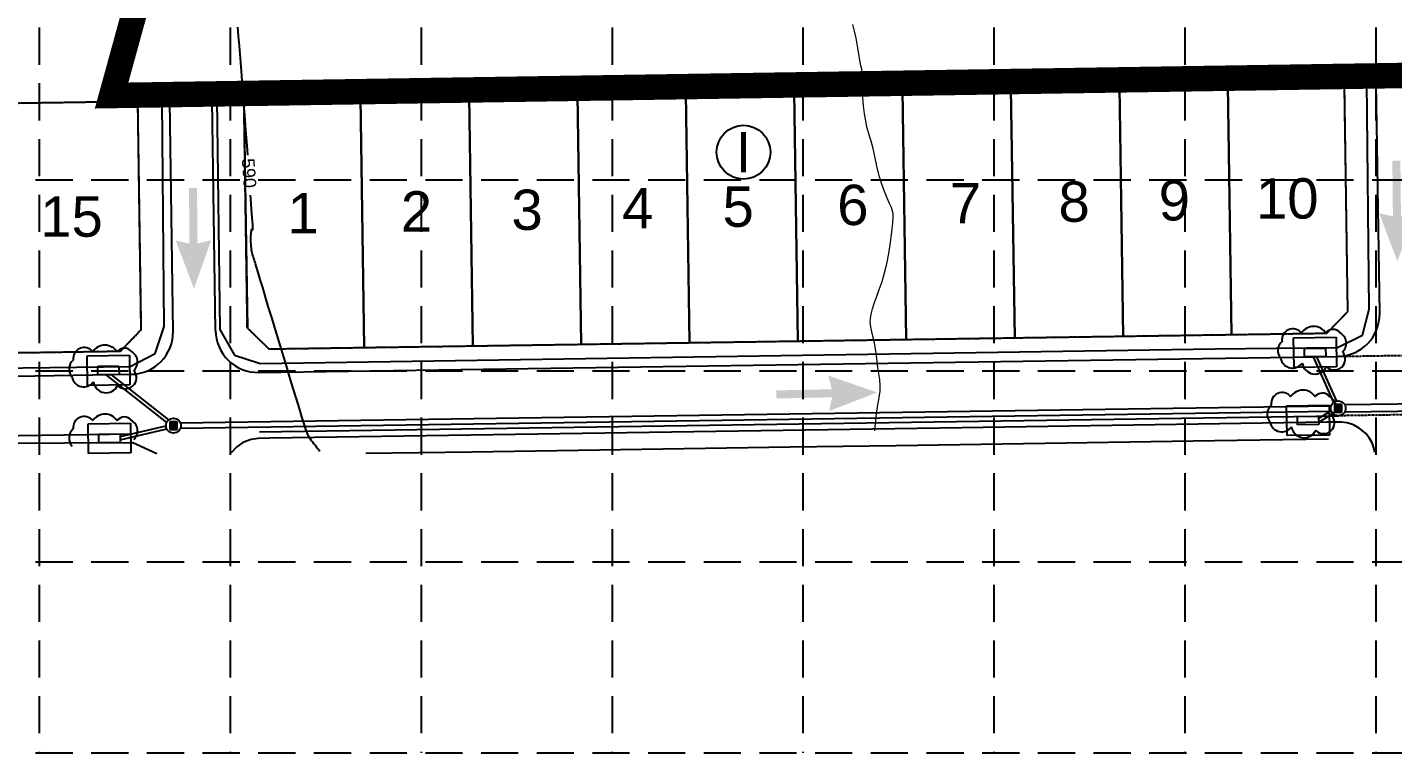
# Model space of a CAD drawing. Header units: inches. Extents: x 45655 to 51424, y 20024 to 23633.
# Drawn here: x 48714 to 49357, y 20388 to 20730 of the extents above; entities that cross this region are included whole.
import ezdxf
from ezdxf.enums import TextEntityAlignment as Align

# ---------------------------------------------------------------- set-up
doc = ezdxf.new("R2010")
doc.units = ezdxf.units.IN
doc.header["$MEASUREMENT"] = 0
for name, pattern in [('2148-1-1 BASE$0$HIDDEN2', [0.1875, 0.125, -0.0625]), ('2148-1-1 FINAL PLAT$0$ROW05', [0.875, 0.625, -0.05, 0.05, -0.05, 0.05, -0.05]), ('HIDDEN', [0.375, 0.25, -0.125]), ('PHANTOM2', [1.25, 0.625, -0.125, 0.125, -0.125, 0.125, -0.125])]:
    doc.linetypes.add(name, pattern=pattern)
for name, color, linetype in [('2148-1-1 BASE$0$P-GRD-HI OR LOW POINT', 7, '2148-1-1 BASE$0$HIDDEN2'), ('2148-1-1 BASE$0$P-PAV-BOC', 4, 'Continuous'), ('2148-1-1 BASE$0$P-STORM-INLET', 7, 'Continuous'), ('2148-1-1 BASE$0$P-STORM-PIPE', 1, 'Continuous'), ('2148-1-1 BASE$0$P-WATER-STUBOUT', 2, 'Continuous'), ('2148-1-1 Boundary Verification$0$X-BNDRY', 5, 'PHANTOM2'), ('2148-1-1 Boundary Verification$0$X-BNDRY-PHASE 1', 3, 'Continuous'), ('2148-1-1 FINAL PLAT$0$BPOLY', 20, 'Continuous'), ('2148-1-1 FINAL PLAT$0$P-PLAN-BLOCK NO', 252, 'Continuous'), ('2148-1-1 FINAL PLAT$0$P-PLAN-LOT LINE PH1', 1, 'Continuous'), ('2148-1-1 FINAL PLAT$0$P-PLAN-LOT NO-PH1', 1, 'Continuous'), ('2148-1-1 FINAL PLAT$0$P-PLAN-ROW-PH1', 7, '2148-1-1 FINAL PLAT$0$ROW05'), ('2148-1-1 TOPOGRAPHIC SURVEY$0$X-CONT-MJR', 14, 'Continuous'), ('EROSION BLANKET', 84, 'Continuous'), ('GRID', 254, 'HIDDEN'), ('INLET PROTECTION', 5, 'Continuous'), ('P-ERO-INLET PROTECTION', 5, 'Continuous'), ('P-ERO-SILT FENCE-PAVING', 6, 'Continuous'), ('P-FLOW ARROWS', 7, 'Continuous'), ('SILT FENCE', 200, 'Continuous')]:
    doc.layers.add(name, color=color, linetype=linetype)
doc.layers.add('CTR', color=43, linetype='Continuous', lineweight=9)
doc.styles.get("Standard").update_dxf_attribs({"font": 'ARIAL.TTF'})

msp = doc.modelspace()

# ---------------------------------------------------------------- hatches: boundary and pattern name
at = {"layer": 'P-FLOW ARROWS'}
for points in [[(49360.86, 20667.15), (49361.13, 20640.93), (49367.58, 20642.51), (49359.44, 20619.64), (49350.86, 20642.34), (49357.34, 20640.89), (49357.08, 20667.12)], [(48793.61, 20654.29), (48793.87, 20628.07), (48800.32, 20629.65), (48792.19, 20606.78), (48783.6, 20629.49), (48790.08, 20628.03), (48789.82, 20654.26)], [(49066.66, 20558.85), (49092.88, 20559.39), (49091.23, 20565.82), (49114.19, 20557.92), (49091.57, 20549.11), (49092.96, 20555.6), (49066.73, 20555.06)]]:
    msp.add_hatch(color=7, dxfattribs=at).paths.add_polyline_path(points)

# ---------------------------------------------------------------- linework, layer by layer
at = {"color": 7}
for p, q in [((49329.77, 20552.17), (49329.77, 20548.63)), ((49333.31, 20552.17), (49329.77, 20552.17)), ((49333.31, 20548.63), (49333.31, 20552.17)), ((48780.76, 20543.99), (48780.76, 20540.46)), ((48784.3, 20543.99), (48780.76, 20543.99)), ((48784.3, 20540.46), (48784.3, 20543.99)), ((49329.77, 20548.63), (49333.31, 20548.63)), ((48780.76, 20540.46), (48784.3, 20540.46))]:
    msp.add_line(p, q, dxfattribs=at)
for centre in [(49331.54, 20550.4), (48782.53, 20542.22)]:
    msp.add_circle(centre, 3.5, dxfattribs=at)
for points in [[(49329.77, 20552.17), (49333.31, 20552.17), (49329.77, 20548.63), (49333.31, 20548.63)], [(48780.76, 20543.99), (48784.3, 20543.99), (48780.76, 20540.46), (48784.3, 20540.46)]]:
    msp.add_solid(points, dxfattribs=at)
at = {"layer": '2148-1-1 BASE$0$P-GRD-HI OR LOW POINT', "color": 7}
for p, q in [((49331.91, 20574.91), (49390.9, 20575.79)), ((49391.32, 20547.79), (49332.32, 20546.91))]:
    msp.add_line(p, q, dxfattribs=at)
at = {"layer": '2148-1-1 BASE$0$P-PAV-BOC', "color": 7}
for p, q in [((49351.11, 20595.2), (49349.49, 20703.69)), ((48782.37, 20586.73), (48780.75, 20695.21)), ((48802.37, 20587.02), (48800.75, 20695.51)), ((48822.66, 20567.32), (49331.41, 20574.9)), ((48337.27, 20560.1), (48762.67, 20566.43)), ((48823.08, 20539.33), (49331.82, 20546.91)), ((48336.12, 20532.08), (48763.09, 20538.43))]:
    msp.add_line(p, q, dxfattribs=at)
for centre, start, end in [((49331.11, 20594.9), 270.85333, 0.85333), ((48762.37, 20586.43), 270.85333, 0.85333), ((48822.36, 20587.32), 180.85333, 270.85333)]:
    msp.add_arc(centre, 20, start, end, dxfattribs=at)
at = {"layer": '2148-1-1 BASE$0$P-STORM-INLET', "color": 7}
for p, q in [((49315.6, 20578.67), (49325.6, 20578.82)), ((49315.66, 20574.67), (49315.6, 20578.67)), ((49325.6, 20578.82), (49325.66, 20574.82)), ((48746.84, 20570.2), (48756.84, 20570.35)), ((48746.92, 20566.2), (48746.84, 20570.2)), ((48756.84, 20570.35), (48756.9, 20566.35)), ((49325.66, 20574.82), (49315.66, 20574.67)), ((48756.9, 20566.35), (48746.92, 20566.2)), ((49312.32, 20546.62), (49322.32, 20546.76)), ((49312.38, 20542.62), (49312.32, 20546.62)), ((49322.32, 20546.76), (49322.38, 20542.76)), ((48747.34, 20538.2), (48757.34, 20538.35)), ((48747.4, 20534.2), (48747.34, 20538.2)), ((48757.34, 20538.35), (48757.4, 20534.35)), ((49322.38, 20542.76), (49312.38, 20542.62)), ((48757.4, 20534.35), (48747.4, 20534.2))]:
    msp.add_line(p, q, dxfattribs=at)
at = {"layer": '2148-1-1 BASE$0$P-STORM-PIPE', "color": 7}
for p, q in [((49329.46, 20553.22), (49319.87, 20574.73)), ((49330.83, 20553.83), (49321.5, 20574.75)), ((48779.38, 20543.75), (48750.72, 20566.25)), ((48780.31, 20544.93), (48753.1, 20566.29)), ((48785.78, 20543.52), (49328.25, 20551.6)), ((49334.55, 20552.2), (49391.24, 20553.04)), ((48785.82, 20541.02), (49327.98, 20549.1)), ((49322.34, 20545.64), (49327.98, 20549.1)), ((49322.37, 20543.89), (49329.02, 20547.97)), ((49334.6, 20548.7), (49391.29, 20549.54)), ((48757.35, 20537.12), (48779.03, 20542.18)), ((48757.38, 20535.58), (48779.37, 20540.72))]:
    msp.add_line(p, q, dxfattribs=at)
at = {"layer": '2148-1-1 BASE$0$P-WATER-STUBOUT', "color": 7}
msp.add_line((48795.19, 20695.43), (48801.19, 20695.52), dxfattribs=at)
at = {"layer": '2148-1-1 Boundary Verification$0$X-BNDRY', "color": 7}
msp.add_line((47485.74, 20675.93), (50060.21, 20714.52), dxfattribs=at)
at = {"layer": '2148-1-1 Boundary Verification$0$X-BNDRY-PHASE 1', "color": 7}
msp.add_line((47496.16, 20676.08), (49384.49, 20704.21), dxfattribs=at)
at = {"layer": '2148-1-1 FINAL PLAT$0$BPOLY', "color": 7}
for p, q in [((49024.03, 20698.84), (48972.93, 20698.08)), ((49075.12, 20699.6), (49024.03, 20698.84)), ((49024.03, 20698.84), (49025.78, 20581.35)), ((49025.78, 20581.35), (49024.03, 20698.84)), ((49126.21, 20700.36), (49075.12, 20699.6)), ((49075.12, 20699.6), (49076.87, 20582.11)), ((49076.87, 20582.11), (49075.12, 20699.6)), ((49177.31, 20701.12), (49126.21, 20700.36)), ((49126.21, 20700.36), (49127.96, 20582.87)), ((49127.96, 20582.87), (49126.21, 20700.36)), ((49228.4, 20701.88), (49177.31, 20701.12)), ((49177.31, 20701.12), (49179.06, 20583.63)), ((49179.06, 20583.63), (49177.31, 20701.12)), ((49279.5, 20702.64), (49228.4, 20701.88)), ((49228.4, 20701.88), (49230.15, 20584.4)), ((49230.15, 20584.4), (49228.4, 20701.88)), ((49334.49, 20703.46), (49279.5, 20702.64)), ((49279.5, 20702.64), (49281.25, 20585.16)), ((49281.25, 20585.16), (49279.5, 20702.64)), ((49336.09, 20595.97), (49334.49, 20703.46)), ((48765.75, 20694.99), (48710.76, 20694.17)), ((48767.35, 20587.5), (48765.75, 20694.99)), ((48870.74, 20696.56), (48815.75, 20695.74)), ((48815.75, 20695.74), (48817.35, 20588.25)), ((48921.84, 20697.32), (48870.74, 20696.56)), ((48870.74, 20696.56), (48872.49, 20579.07)), ((48872.49, 20579.07), (48870.74, 20696.56)), ((48972.93, 20698.08), (48921.84, 20697.32)), ((48921.84, 20697.32), (48923.59, 20579.83)), ((48923.59, 20579.83), (48921.84, 20697.32)), ((48972.93, 20698.08), (48974.68, 20580.59)), ((48974.68, 20580.59), (48972.93, 20698.08)), ((49326.24, 20585.83), (49336.09, 20595.97)), ((48757.5, 20577.36), (48767.35, 20587.5)), ((48817.35, 20588.25), (48827.5, 20578.4)), ((49076.87, 20582.11), (49127.96, 20582.87)), ((49127.96, 20582.87), (49179.06, 20583.63)), ((49179.06, 20583.63), (49230.15, 20584.4)), ((49230.15, 20584.4), (49281.25, 20585.16)), ((49281.25, 20585.16), (49326.24, 20585.83)), ((48712.51, 20576.69), (48757.5, 20577.36)), ((48827.5, 20578.4), (48872.49, 20579.07)), ((48872.49, 20579.07), (48923.59, 20579.83)), ((48923.59, 20579.83), (48974.68, 20580.59)), ((48974.68, 20580.59), (49025.78, 20581.35)), ((49025.78, 20581.35), (49076.87, 20582.11)), ((49023.22, 20531.31), (48973.23, 20530.56)), ((49073.21, 20532.05), (49023.22, 20531.31)), ((49123.21, 20532.8), (49073.21, 20532.05)), ((49173.2, 20533.54), (49123.21, 20532.8)), ((49223.2, 20534.29), (49173.2, 20533.54)), ((49273.19, 20535.03), (49223.2, 20534.29)), ((49326.99, 20535.83), (49273.19, 20535.03)), ((48923.23, 20529.82), (48873.24, 20529.07)), ((48973.23, 20530.56), (48923.23, 20529.82))]:
    msp.add_line(p, q, dxfattribs=at)
at = {"layer": '2148-1-1 FINAL PLAT$0$P-PLAN-BLOCK NO', "color": 7}
msp.add_circle((49051.22, 20671.09), 12.7, dxfattribs=at)
at = {"layer": '2148-1-1 FINAL PLAT$0$P-PLAN-LOT LINE PH1', "color": 7}
for p, q in [((49025.78, 20581.35), (49024.03, 20698.84)), ((49076.87, 20582.11), (49075.12, 20699.6)), ((49127.96, 20582.87), (49126.21, 20700.36)), ((49179.06, 20583.63), (49177.31, 20701.12)), ((49230.15, 20584.4), (49228.4, 20701.88)), ((49281.25, 20585.16), (49279.5, 20702.64)), ((48872.49, 20579.07), (48870.74, 20696.56)), ((48923.59, 20579.83), (48921.84, 20697.32)), ((48974.68, 20580.59), (48972.93, 20698.08))]:
    msp.add_line(p, q, dxfattribs=at)
at = {"layer": '2148-1-1 FINAL PLAT$0$P-PLAN-ROW-PH1', "color": 7}
for p, q in [((49334.49, 20703.46), (49384.49, 20704.21)), ((49336.09, 20595.97), (49334.49, 20703.46)), ((48765.75, 20694.99), (48815.75, 20695.74)), ((48767.35, 20587.5), (48765.75, 20694.99)), ((48817.35, 20588.25), (48815.75, 20695.74)), ((49326.24, 20585.83), (49336.09, 20595.97)), ((48757.5, 20577.36), (48767.35, 20587.5)), ((48817.35, 20588.25), (48827.5, 20578.4)), ((48827.5, 20578.4), (49326.24, 20585.83)), ((48003.29, 20566.12), (48757.5, 20577.36))]:
    msp.add_line(p, q, dxfattribs=at)
at = {"layer": '2148-1-1 TOPOGRAPHIC SURVEY$0$X-CONT-MJR', "color": 7}
for p, q in [((48813.24, 20725.91, 590), (48812.9, 20729.94, 590)), ((48813.64, 20721.04, 590), (48813.24, 20725.91, 590)), ((48817.54, 20669.71, 590), (48817.2, 20674.28, 590)), ((48819.17, 20633.33, 590), (48819.27, 20634.09, 590)), ((48819.27, 20634.09, 590), (48819.34, 20634.55, 590)), ((48819.34, 20634.55, 590), (48819.39, 20634.78, 590)), ((48819.42, 20634.87, 590), (48819.45, 20634.88, 590)), ((48819.45, 20634.88, 590), (48819.52, 20634.87, 590)), ((48819.86, 20634.68, 590), (48820.04, 20634.63, 590)), ((48820, 20635.3, 590), (48819.87, 20637.21, 590)), ((48819.04, 20628.73, 590), (48819.01, 20629.6, 590)), ((48819.02, 20631.63, 590), (48819.09, 20632.47, 590)), ((48819.09, 20632.47, 590), (48819.17, 20633.33, 590)), ((48819.25, 20625.91, 590), (48819.17, 20626.83, 590)), ((48819.34, 20625.07, 590), (48819.25, 20625.91, 590)), ((48825.93, 20602.85, 590), (48824.6, 20607.27, 590)), ((48834.03, 20576.05, 590), (48832.31, 20581.72, 590)), ((48835.73, 20570.44, 590), (48834.03, 20576.05, 590)), ((48840.49, 20554.84, 590), (48838.99, 20559.73, 590)), ((48841.86, 20550.38, 590), (48840.49, 20554.84, 590)), ((48843.08, 20546.46, 590), (48841.86, 20550.38, 590)), ((48846.18, 20537.35, 590), (48845.79, 20538.08, 590)), ((48846.63, 20536.63, 590), (48846.18, 20537.35, 590)), ((48848.75, 20533.74, 590), (48848.2, 20534.45, 590))]:
    msp.add_line(p, q, dxfattribs=at)
at = {"layer": '2148-1-1 TOPOGRAPHIC SURVEY$0$X-CONT-MJR', "color": 7, "extrusion": (0.996855, 0.079253, 0)}
msp.add_line((48814.09, 20715.45, 590), (48813.64, 20721.04, 590), dxfattribs=at)
at = {"layer": '2148-1-1 TOPOGRAPHIC SURVEY$0$X-CONT-MJR', "color": 7, "extrusion": (0.996976, 0.077714, 0)}
msp.add_line((48814.57, 20709.29, 590), (48814.09, 20715.45, 590), dxfattribs=at)
at = {"layer": '2148-1-1 TOPOGRAPHIC SURVEY$0$X-CONT-MJR', "color": 7, "extrusion": (0.997065, 0.076565, 0)}
msp.add_line((48815.07, 20702.67, 590), (48814.57, 20709.29, 590), dxfattribs=at)
at = {"layer": '2148-1-1 TOPOGRAPHIC SURVEY$0$X-CONT-MJR', "color": 7, "extrusion": (0.997133, 0.075665, 0)}
msp.add_line((48815.6, 20695.73, 590), (48815.07, 20702.67, 590), dxfattribs=at)
at = {"layer": '2148-1-1 TOPOGRAPHIC SURVEY$0$X-CONT-MJR', "color": 7, "extrusion": (0.997189, 0.074933, 0)}
msp.add_line((48816.14, 20688.6, 590), (48815.6, 20695.73, 590), dxfattribs=at)
at = {"layer": '2148-1-1 TOPOGRAPHIC SURVEY$0$X-CONT-MJR', "color": 7, "extrusion": (0.997235, 0.074314, 0)}
msp.add_line((48816.67, 20681.41, 590), (48816.14, 20688.6, 590), dxfattribs=at)
at = {"layer": '2148-1-1 TOPOGRAPHIC SURVEY$0$X-CONT-MJR', "color": 7, "extrusion": (0.997275, 0.073772, 0)}
msp.add_line((48817.2, 20674.28, 590), (48816.67, 20681.41, 590), dxfattribs=at)
at = {"layer": '2148-1-1 TOPOGRAPHIC SURVEY$0$X-CONT-MJR', "color": 7, "extrusion": (0.997417, 0.071832, 0)}
msp.add_line((48819.04, 20649.06, 590), (48818.91, 20650.82, 590), dxfattribs=at)
at = {"layer": '2148-1-1 TOPOGRAPHIC SURVEY$0$X-CONT-MJR', "color": 7, "extrusion": (0.99746, 0.071236, 0)}
msp.add_line((48819.38, 20644.22, 590), (48819.04, 20649.06, 590), dxfattribs=at)
at = {"layer": '2148-1-1 TOPOGRAPHIC SURVEY$0$X-CONT-MJR', "color": 7, "extrusion": (0.997516, 0.070444, 0)}
msp.add_line((48819.66, 20640.23, 590), (48819.38, 20644.22, 590), dxfattribs=at)
at = {"layer": '2148-1-1 TOPOGRAPHIC SURVEY$0$X-CONT-MJR', "color": 7, "extrusion": (0.948385, -0.317121, 0)}
msp.add_line((48819.39, 20634.78, 590), (48819.41, 20634.86, 590), dxfattribs=at)
at = {"layer": '2148-1-1 TOPOGRAPHIC SURVEY$0$X-CONT-MJR', "color": 7, "extrusion": (0.797941, -0.602736, 0)}
msp.add_line((48819.41, 20634.86, 590), (48819.42, 20634.87, 590), dxfattribs=at)
at = {"layer": '2148-1-1 TOPOGRAPHIC SURVEY$0$X-CONT-MJR', "color": 7, "extrusion": (-0.440432, -0.897786, 0)}
msp.add_line((48819.52, 20634.87, 590), (48819.66, 20634.8, 590), dxfattribs=at)
at = {"layer": '2148-1-1 TOPOGRAPHIC SURVEY$0$X-CONT-MJR', "color": 7, "extrusion": (0.997603, 0.069191, 0)}
msp.add_line((48819.87, 20637.21, 590), (48819.66, 20640.23, 590), dxfattribs=at)
at = {"layer": '2148-1-1 TOPOGRAPHIC SURVEY$0$X-CONT-MJR', "color": 7, "extrusion": (-0.500456, -0.865762, 0)}
msp.add_line((48819.66, 20634.8, 590), (48819.86, 20634.68, 590), dxfattribs=at)
at = {"layer": '2148-1-1 TOPOGRAPHIC SURVEY$0$X-CONT-MJR', "color": 7, "extrusion": (0.998555, 0.05374, 0)}
msp.add_line((48820.04, 20634.63, 590), (48820, 20635.3, 590), dxfattribs=at)
at = {"layer": '2148-1-1 TOPOGRAPHIC SURVEY$0$X-CONT-MJR', "color": 7, "extrusion": (0.99891, -0.046682, 0)}
msp.add_line((48818.99, 20630.91, 590), (48819.02, 20631.63, 590), dxfattribs=at)
at = {"layer": '2148-1-1 TOPOGRAPHIC SURVEY$0$X-CONT-MJR', "color": 7, "extrusion": (0.999999, 0.001514, 0)}
msp.add_line((48818.99, 20630.34, 590), (48818.99, 20630.91, 590), dxfattribs=at)
at = {"layer": '2148-1-1 TOPOGRAPHIC SURVEY$0$X-CONT-MJR', "color": 7, "extrusion": (0.999645, 0.02663, 0)}
msp.add_line((48819.01, 20629.6, 590), (48818.99, 20630.34, 590), dxfattribs=at)
at = {"layer": '2148-1-1 TOPOGRAPHIC SURVEY$0$X-CONT-MJR', "color": 7, "extrusion": (0.99836, 0.057242, 0)}
msp.add_line((48819.1, 20627.79, 590), (48819.04, 20628.73, 590), dxfattribs=at)
at = {"layer": '2148-1-1 TOPOGRAPHIC SURVEY$0$X-CONT-MJR', "color": 7, "extrusion": (0.99742, 0.07178, 0)}
msp.add_line((48819.17, 20626.83, 590), (48819.1, 20627.79, 590), dxfattribs=at)
at = {"layer": '2148-1-1 TOPOGRAPHIC SURVEY$0$X-CONT-MJR', "color": 7, "extrusion": (0.988529, 0.151033, 0)}
msp.add_line((48819.45, 20624.38, 590), (48819.34, 20625.07, 590), dxfattribs=at)
at = {"layer": '2148-1-1 TOPOGRAPHIC SURVEY$0$X-CONT-MJR', "color": 7, "extrusion": (0.977497, 0.21095, 0)}
msp.add_line((48819.6, 20623.67, 590), (48819.45, 20624.38, 590), dxfattribs=at)
at = {"layer": '2148-1-1 TOPOGRAPHIC SURVEY$0$X-CONT-MJR', "color": 7, "extrusion": (0.965976, 0.258631, 0)}
msp.add_line((48819.8, 20622.93, 590), (48819.6, 20623.67, 590), dxfattribs=at)
at = {"layer": '2148-1-1 TOPOGRAPHIC SURVEY$0$X-CONT-MJR', "color": 7, "extrusion": (0.956862, 0.290544, 0)}
msp.add_line((48820.03, 20622.18, 590), (48819.8, 20622.93, 590), dxfattribs=at)
at = {"layer": '2148-1-1 TOPOGRAPHIC SURVEY$0$X-CONT-MJR', "color": 7, "extrusion": (0.950789, 0.309839, 0)}
msp.add_line((48820.27, 20621.43, 590), (48820.03, 20622.18, 590), dxfattribs=at)
at = {"layer": '2148-1-1 TOPOGRAPHIC SURVEY$0$X-CONT-MJR', "color": 7, "extrusion": (0.948052, 0.318115, 0)}
msp.add_line((48820.52, 20620.69, 590), (48820.27, 20621.43, 590), dxfattribs=at)
at = {"layer": '2148-1-1 TOPOGRAPHIC SURVEY$0$X-CONT-MJR', "color": 7, "extrusion": (0.948866, 0.315679, 0)}
msp.add_line((48820.76, 20619.96, 590), (48820.52, 20620.69, 590), dxfattribs=at)
at = {"layer": '2148-1-1 TOPOGRAPHIC SURVEY$0$X-CONT-MJR', "color": 7, "extrusion": (0.953462, 0.301512, 0)}
msp.add_line((48820.98, 20619.27, 590), (48820.76, 20619.96, 590), dxfattribs=at)
at = {"layer": '2148-1-1 TOPOGRAPHIC SURVEY$0$X-CONT-MJR', "color": 7, "extrusion": (0.95752, 0.288368, 0)}
msp.add_line((48821.2, 20618.54, 590), (48820.98, 20619.27, 590), dxfattribs=at)
at = {"layer": '2148-1-1 TOPOGRAPHIC SURVEY$0$X-CONT-MJR', "color": 7, "extrusion": (0.957599, 0.288104, 0)}
msp.add_line((48821.7, 20616.88, 590), (48821.2, 20618.54, 590), dxfattribs=at)
at = {"layer": '2148-1-1 TOPOGRAPHIC SURVEY$0$X-CONT-MJR', "color": 7, "extrusion": (0.957589, 0.288138, 0)}
msp.add_line((48822.45, 20614.38, 590), (48821.7, 20616.88, 590), dxfattribs=at)
at = {"layer": '2148-1-1 TOPOGRAPHIC SURVEY$0$X-CONT-MJR', "color": 7, "extrusion": (0.957558, 0.288242, 0)}
msp.add_line((48823.43, 20611.15, 590), (48822.45, 20614.38, 590), dxfattribs=at)
at = {"layer": '2148-1-1 TOPOGRAPHIC SURVEY$0$X-CONT-MJR', "color": 7, "extrusion": (0.957515, 0.288384, 0)}
msp.add_line((48824.6, 20607.27, 590), (48823.43, 20611.15, 590), dxfattribs=at)
at = {"layer": '2148-1-1 TOPOGRAPHIC SURVEY$0$X-CONT-MJR', "color": 7, "extrusion": (0.957401, 0.28876, 0)}
msp.add_line((48827.39, 20597.99, 590), (48825.93, 20602.85, 590), dxfattribs=at)
at = {"layer": '2148-1-1 TOPOGRAPHIC SURVEY$0$X-CONT-MJR', "color": 7, "extrusion": (0.957329, 0.288999, 0)}
msp.add_line((48828.97, 20592.78, 590), (48827.39, 20597.99, 590), dxfattribs=at)
at = {"layer": '2148-1-1 TOPOGRAPHIC SURVEY$0$X-CONT-MJR', "color": 7, "extrusion": (0.957245, 0.289278, 0)}
msp.add_line((48830.62, 20587.32, 590), (48828.97, 20592.78, 590), dxfattribs=at)
at = {"layer": '2148-1-1 TOPOGRAPHIC SURVEY$0$X-CONT-MJR', "color": 7, "extrusion": (0.957146, 0.289607, 0)}
msp.add_line((48832.31, 20581.72, 590), (48830.62, 20587.32, 590), dxfattribs=at)
at = {"layer": '2148-1-1 TOPOGRAPHIC SURVEY$0$X-CONT-MJR', "color": 7, "extrusion": (0.956707, 0.291054, 0)}
msp.add_line((48837.4, 20564.96, 590), (48835.73, 20570.44, 590), dxfattribs=at)
at = {"layer": '2148-1-1 TOPOGRAPHIC SURVEY$0$X-CONT-MJR', "color": 7, "extrusion": (0.956484, 0.291786, 0)}
msp.add_line((48838.99, 20559.73, 590), (48837.4, 20564.96, 590), dxfattribs=at)
at = {"layer": '2148-1-1 TOPOGRAPHIC SURVEY$0$X-CONT-MJR', "color": 7, "extrusion": (0.954388, 0.298569, 0)}
msp.add_line((48844.11, 20543.17, 590), (48843.08, 20546.46, 590), dxfattribs=at)
at = {"layer": '2148-1-1 TOPOGRAPHIC SURVEY$0$X-CONT-MJR', "color": 7, "extrusion": (0.952902, 0.303278, 0)}
msp.add_line((48844.92, 20540.61, 590), (48844.11, 20543.17, 590), dxfattribs=at)
at = {"layer": '2148-1-1 TOPOGRAPHIC SURVEY$0$X-CONT-MJR', "color": 7, "extrusion": (0.949698, 0.313167, 0)}
msp.add_line((48845.49, 20538.88, 590), (48844.92, 20540.61, 590), dxfattribs=at)
at = {"layer": '2148-1-1 TOPOGRAPHIC SURVEY$0$X-CONT-MJR', "color": 7, "extrusion": (0.937797, 0.347185, 0)}
msp.add_line((48845.79, 20538.08, 590), (48845.49, 20538.88, 590), dxfattribs=at)
at = {"layer": '2148-1-1 TOPOGRAPHIC SURVEY$0$X-CONT-MJR', "color": 7, "extrusion": (0.82745, 0.56154, 0)}
msp.add_line((48847.12, 20535.9, 590), (48846.63, 20536.63, 590), dxfattribs=at)
at = {"layer": '2148-1-1 TOPOGRAPHIC SURVEY$0$X-CONT-MJR', "color": 7, "extrusion": (0.809023, 0.587777, 0)}
msp.add_line((48847.65, 20535.17, 590), (48847.12, 20535.9, 590), dxfattribs=at)
at = {"layer": '2148-1-1 TOPOGRAPHIC SURVEY$0$X-CONT-MJR', "color": 7, "extrusion": (0.796231, 0.604992, 0)}
msp.add_line((48848.2, 20534.45, 590), (48847.65, 20535.17, 590), dxfattribs=at)
at = {"layer": '2148-1-1 TOPOGRAPHIC SURVEY$0$X-CONT-MJR', "color": 7, "extrusion": (0.787453, 0.616374, 0)}
msp.add_line((48849.3, 20533.03, 590), (48848.75, 20533.74, 590), dxfattribs=at)
at = {"layer": '2148-1-1 TOPOGRAPHIC SURVEY$0$X-CONT-MJR', "color": 7, "extrusion": (0.791787, 0.610798, 0)}
msp.add_line((48849.83, 20532.35, 590), (48849.3, 20533.03, 590), dxfattribs=at)
at = {"layer": '2148-1-1 TOPOGRAPHIC SURVEY$0$X-CONT-MJR', "color": 7, "extrusion": (0.802507, 0.596643, 0)}
msp.add_line((48850.33, 20531.68, 590), (48849.83, 20532.35, 590), dxfattribs=at)
at = {"layer": '2148-1-1 TOPOGRAPHIC SURVEY$0$X-CONT-MJR', "color": 7, "extrusion": (0.808325, 0.588737, 0)}
msp.add_line((48850.74, 20531.12, 590), (48850.33, 20531.68, 590), dxfattribs=at)
at = {"layer": '2148-1-1 TOPOGRAPHIC SURVEY$0$X-CONT-MJR', "color": 7, "extrusion": (0.807363, 0.590055, 0)}
msp.add_line((48851.53, 20530.03, 590), (48850.74, 20531.12, 590), dxfattribs=at)
at = {"layer": 'CTR', "elevation": 588}
msp.add_lwpolyline([(49113.16, 20539.76), (49113.37, 20543.27), (49113.91, 20547.82), (49114.58, 20552.01), (49115.18, 20555.5), (49115.61, 20558.47), (49115.72, 20561.23), (49115.48, 20564.03), (49115.03, 20566.86), (49114.58, 20569.66), (49114.28, 20572.41), (49113.99, 20575.26), (49113.52, 20578.45), (49112.77, 20582.04), (49111.92, 20585.65), (49111.25, 20588.76), (49110.99, 20590.99), (49111.04, 20592.59), (49111.27, 20593.97), (49111.57, 20595.47), (49112.03, 20597.33), (49112.77, 20599.73), (49113.84, 20602.79), (49115.15, 20606.35), (49116.51, 20610.22), (49117.76, 20614.25), (49118.86, 20618.56), (49119.8, 20623.3), (49120.57, 20628.51), (49121.17, 20633.55), (49121.57, 20637.69), (49121.78, 20640.4), (49121.76, 20642.09), (49121.49, 20643.43), (49120.93, 20644.99), (49120.09, 20646.96), (49119.01, 20649.45), (49117.71, 20652.51), (49116.37, 20656.04), (49115.15, 20659.88), (49114.17, 20663.83), (49113.43, 20667.55), (49112.84, 20670.66), (49112.35, 20672.91), (49111.87, 20674.64), (49111.35, 20676.24), (49110.75, 20678.13), (49110.09, 20680.35), (49109.42, 20682.94), (49108.81, 20685.89), (49108.25, 20689.21), (49107.79, 20692.92), (49107.43, 20696.93), (49107.2, 20700.82), (49107.11, 20704.06), (49107.14, 20706.3), (49107.21, 20707.81), (49107.18, 20708.99), (49106.97, 20710.26), (49106.59, 20711.92), (49106.12, 20714.24), (49105.59, 20717.41), (49105, 20721.08), (49104.33, 20724.79), (49103.58, 20728.16), (49102.79, 20731.22)], dxfattribs=at)
at = {"layer": 'EROSION BLANKET', "color": 7, "ltscale": 500}
for p, q in [((49346.2, 20597.08), (49345.08, 20704.25)), ((48778.18, 20589), (48777.27, 20695.19)), ((48802.95, 20695.91), (48804.44, 20587.54)), ((49342.93, 20584.83), (49346.2, 20597.08)), ((48773.95, 20576.18), (48778.18, 20589)), ((48804.44, 20587.54), (48811.3, 20575.52)), ((49331.16, 20579.11), (49342.93, 20584.83)), ((48762.12, 20570.13), (48773.95, 20576.18)), ((48823.36, 20571.55), (49273.44, 20578.52)), ((49273.44, 20578.52), (49331.16, 20579.11)), ((48337.01, 20564.43), (48762.12, 20570.13)), ((48811.3, 20575.52), (48822.01, 20571.93)), ((48822.01, 20571.93), (48823.36, 20571.55)), ((48660.31, 20533.84), (48763.43, 20534.29)), ((48763.43, 20534.29), (48774.73, 20529.06))]:
    msp.add_line(p, q, dxfattribs=at)
at = {"layer": 'EROSION BLANKET', "color": 7}
for p, q in [((49154.08, 20541.27), (48828.01, 20536.39)), ((49326.12, 20543.82), (49154.08, 20541.27)), ((49333.04, 20543.85), (49326.12, 20543.82)), ((49335.72, 20543.53), (49333.04, 20543.85)), ((49338.72, 20542.57), (49335.72, 20543.53)), ((49341.49, 20541.09), (49338.72, 20542.57)), ((49342.74, 20540.19), (49341.49, 20541.09)), ((49344.53, 20538.52), (49342.74, 20540.19)), ((49346.2, 20536.46), (49344.53, 20538.52)), ((48812.32, 20532.25), (48809.67, 20529.41)), ((48815.25, 20534.27), (48812.32, 20532.25)), ((48819.22, 20535.8), (48815.25, 20534.27)), ((48822.47, 20536.27), (48819.22, 20535.8)), ((48828.01, 20536.39), (48822.47, 20536.27)), ((49347.5, 20534.12), (49346.2, 20536.46)), ((49348.38, 20531.82), (49347.5, 20534.12)), ((49348.89, 20529.66), (49348.38, 20531.82))]:
    msp.add_line(p, q, dxfattribs=at)
at = {"layer": 'GRID', "linetype": 'HIDDEN', "ltscale": 70}
for p, q in [((48719.24, 23538.55), (48719.24, 20388.15)), ((48809.24, 23538.55), (48809.24, 20388.15)), ((48899.24, 23538.55), (48899.24, 20388.15)), ((48989.24, 23538.55), (48989.24, 20388.15)), ((49079.24, 23538.55), (49079.24, 20388.15)), ((49169.24, 23538.55), (49169.24, 20388.15)), ((49259.24, 23538.55), (49259.24, 20388.15)), ((49349.24, 23538.55), (49349.24, 20388.15)), ((45751.26, 20658.15), (51331.26, 20658.15)), ((45751.26, 20568.15), (51331.26, 20568.15)), ((45751.26, 20478.15), (51331.26, 20478.15)), ((45751.26, 20388.15), (51331.26, 20388.15))]:
    msp.add_line(p, q, dxfattribs=at)
at = {"layer": 'INLET PROTECTION', "color": 7, "ltscale": 100}
for p, q in [((49314.24, 20585.9), (49314.24, 20585.9)), ((49314.24, 20585.9), (49314.24, 20585.9)), ((48744.46, 20577.07), (48744.46, 20577.07)), ((48744.46, 20577.07), (48744.46, 20577.07)), ((49309.18, 20555.9), (49309.18, 20555.9)), ((49309.18, 20555.9), (49309.18, 20555.9)), ((48744.46, 20544.61), (48744.46, 20544.61)), ((48744.46, 20544.61), (48744.46, 20544.61))]:
    msp.add_line(p, q, dxfattribs=at)
for centre, radius, start, end in [((49310.18, 20582.69), 5.17, 38.34801, 188.04023), ((49319.99, 20582.07), 6.92, 32.81031, 146.33334), ((49329.15, 20583.61), 4.01, 36.66495, 146.66495), ((49329.83, 20581.07), 5.55, 312.78798, 62.78798), ((48740.4, 20573.86), 5.17, 38.34801, 188.04023), ((48750.21, 20573.24), 6.92, 32.81031, 146.33334), ((48759.37, 20574.78), 4.01, 36.66495, 146.66495), ((48760.05, 20572.24), 5.55, 312.78798, 62.78798), ((49308.77, 20577.67), 5.68, 130.72303, 221.43911), ((49329.71, 20573.63), 5.15, 223.81531, 40.98978), ((48738.98, 20568.84), 5.68, 130.72303, 221.43911), ((49310.01, 20574.94), 5.59, 190.55352, 325.0333), ((49320.54, 20572.6), 6.02, 188.31373, 335.03359), ((48740.22, 20566.1), 5.59, 190.55352, 325.0333), ((48759.93, 20564.79), 5.15, 223.81531, 40.98978), ((48750.76, 20563.77), 6.02, 188.31373, 335.03359), ((49305.12, 20552.69), 5.17, 38.34801, 188.04023), ((49314.93, 20552.07), 6.92, 32.81031, 146.33334), ((49324.09, 20553.61), 4.01, 36.66495, 146.66495), ((49303.71, 20547.67), 5.68, 130.72303, 221.43911), ((49324.77, 20551.07), 5.55, 312.78798, 62.78798), ((48740.4, 20541.4), 5.17, 38.34801, 188.04023), ((48750.21, 20540.77), 6.92, 32.81031, 146.33334), ((48759.37, 20542.32), 4.01, 36.66495, 146.66495), ((48760.05, 20539.78), 5.55, 312.78798, 62.78798), ((49324.65, 20543.62), 5.15, 223.81531, 40.98978), ((48738.98, 20536.37), 5.68, 130.72303, 221.43911), ((49304.95, 20544.93), 5.59, 190.55352, 325.0333), ((49315.48, 20542.6), 6.02, 188.31373, 335.03359)]:
    msp.add_arc(centre, radius, start, end, dxfattribs=at)
at = {"layer": 'P-ERO-INLET PROTECTION', "color": 7}
for p, q in [((49310.52, 20583.59), (49330.52, 20583.89)), ((49310.73, 20569.59), (49310.52, 20583.59)), ((49330.52, 20583.89), (49330.73, 20569.89)), ((48741.77, 20575.12), (48761.77, 20575.42)), ((48741.98, 20561.13), (48741.77, 20575.12)), ((48761.77, 20575.42), (48761.98, 20561.42)), ((49330.73, 20569.89), (49310.73, 20569.59)), ((48761.98, 20561.42), (48741.98, 20561.13)), ((49307.25, 20551.54), (49327.25, 20551.84)), ((49307.46, 20537.54), (49307.25, 20551.54)), ((49327.25, 20551.84), (49327.46, 20537.84)), ((48742.26, 20543.12), (48762.26, 20543.42)), ((48742.47, 20529.13), (48742.26, 20543.12)), ((48762.26, 20543.42), (48762.47, 20529.42)), ((49327.46, 20537.84), (49307.46, 20537.54)), ((48762.47, 20529.42), (48742.47, 20529.13))]:
    msp.add_line(p, q, dxfattribs=at)
at = {"layer": 'P-ERO-SILT FENCE-PAVING', "color": 7, "linetype": 'Continuous'}
for p, q in [((49336.09, 20595.97), (49334.49, 20703.46)), ((48767.35, 20587.5), (48765.75, 20694.99)), ((48815.75, 20695.74), (48817.35, 20588.25)), ((49326.24, 20585.83), (49336.09, 20595.97)), ((48757.5, 20577.36), (48767.35, 20587.5)), ((48817.35, 20588.25), (48827.5, 20578.4)), ((48827.5, 20578.4), (49326.24, 20585.83)), ((48003.29, 20566.12), (48757.5, 20577.36))]:
    msp.add_line(p, q, dxfattribs=at)
at = {"layer": 'SILT FENCE', "color": 1, "linetype": 'HIDDEN', "ltscale": 230, "const_width": 12}
msp.add_lwpolyline([(48753.36, 20697.8), (48895.11, 21212.8), (48936.46, 21331.8), (48948.03, 21364.03), (49000.95, 21386.34), (49130.77, 21376.42), (49240.83, 21339.08), (49351.43, 21272.03), (49402.2, 21219.48), (49429.4, 21132.5), (49419.21, 20708.13)], close=True, dxfattribs=at)

# ---------------------------------------------------------------- texts
at = {"layer": '2148-1-1 FINAL PLAT$0$P-PLAN-BLOCK NO', "color": 7}
msp.add_text('I', height=19, dxfattribs=at).set_placement((49051.22, 20671.09), align=Align.MIDDLE)
at = {"layer": '2148-1-1 FINAL PLAT$0$P-PLAN-LOT NO-PH1', "color": 7}
for s, p in [('3', (48949.21, 20643.97)), ('4', (49001.34, 20644.74)), ('5', (49048.73, 20645.45)), ('6', (49102.77, 20646.26)), ('7', (49155.86, 20647.05)), ('8', (49207.07, 20647.81)), ('9', (49254.3, 20648.46)), ('10', (49307.54, 20649.31)), ('15', (48734.48, 20640.77)), ('1', (48843.63, 20642.4)), ('2', (48897.05, 20643.19))]:
    msp.add_text(s, height=19, dxfattribs=at).set_placement(p, align=Align.MIDDLE_CENTER)
at = {"layer": '2148-1-1 TOPOGRAPHIC SURVEY$0$X-CONT-MJR', "color": 7}
msp.add_text('590', height=6, rotation=274.1483, dxfattribs=at).set_placement((48814.66, 20668, 590))

doc.saveas('drawing.dxf')
